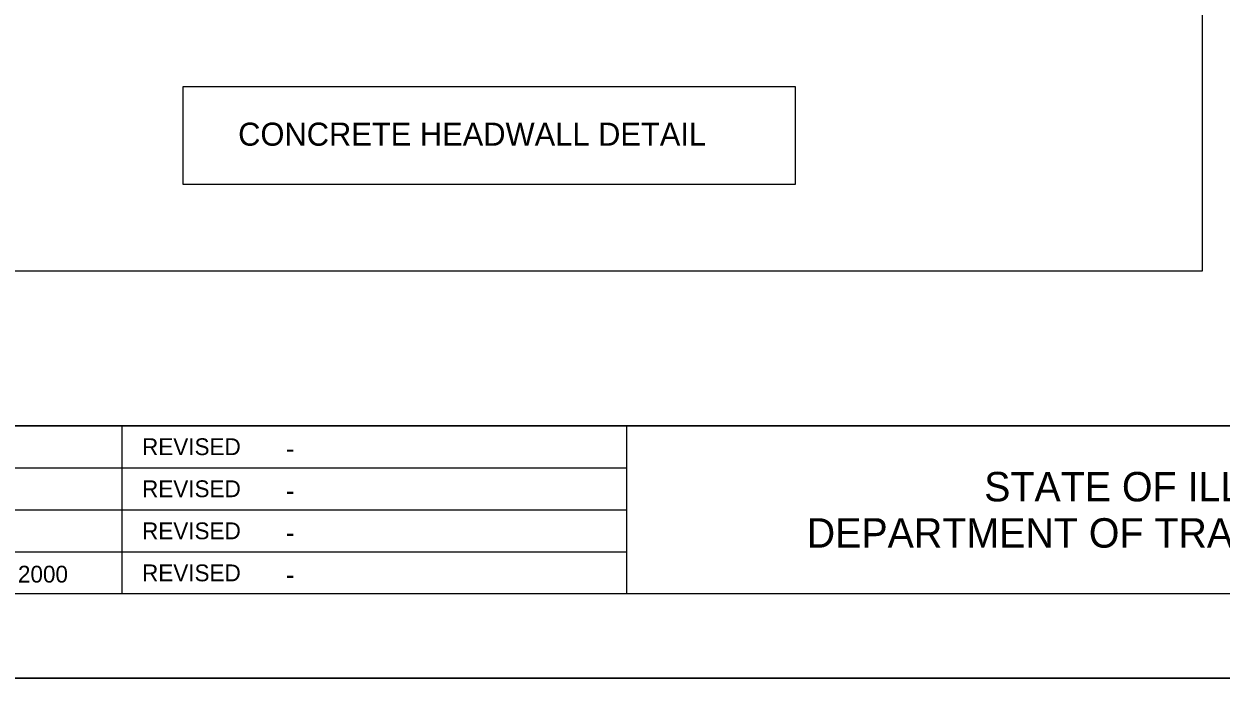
# Model space of a CAD drawing. Extents: x 81993 to 82736, y 61402 to 62018.
# Drawn here: x 82267.4 to 82409.8, y 61578.3 to 61656.1 of the extents above; entities that cross this region are included whole.
import ezdxf

# ---------------------------------------------------------------- set-up
doc = ezdxf.new("R2010")
doc.units = 0
for name, color, linetype in [('Design_EX_Roadway Notes', 7, 'Continuous'), ('Level 48', 7, 'Continuous'), ('Sheets_50 Reference Boundary', 7, 'Continuous'), ('Sheets_General Details', 7, 'Continuous'), ('Sheets_Printer Plotting Border', 7, 'Continuous')]:
    doc.layers.add(name, color=color, linetype=linetype)

msp = doc.modelspace()

# ---------------------------------------------------------------- linework, layer by layer
at = {"layer": 'Design_EX_Roadway Notes'}
msp.add_lwpolyline([(82286.35, 61636.96), (82286.35, 61648.62), (82359.13, 61648.62), (82359.13, 61636.96)], close=True, dxfattribs=at)
at = {"layer": 'Level 48'}
msp.add_lwpolyline([(82055.58, 62018.3), (82735.58, 62018.3), (82735.58, 61578.3), (82055.58, 61578.3)], close=True, dxfattribs=at)
at = {"layer": 'Sheets_50 Reference Boundary'}
msp.add_lwpolyline([(82095.58, 62008.29), (82725.58, 62008.29), (82725.58, 61608.3), (82095.58, 61608.3)], close=True, dxfattribs=at)
at = {"layer": 'Sheets_General Details'}
for p, q in [((82095.58, 61608.3), (82725.58, 61608.3)), ((82279.07, 61608.3), (82279.07, 61588.3)), ((82339.07, 61608.3), (82339.07, 61588.3)), ((82155.07, 61603.3), (82339.07, 61603.3)), ((82155.07, 61598.3), (82339.07, 61598.3)), ((82155.07, 61593.3), (82339.07, 61593.3)), ((82735.58, 61578.3), (82055.58, 61578.3))]:
    msp.add_line(p, q, dxfattribs=at)
for points in [[(82095.58, 62008.3), (82725.58, 62008.3), (82725.58, 61588.3), (82095.58, 61588.3)], [(82124.57, 61626.72), (82407.59, 61626.72), (82407.59, 61727.65), (82124.57, 61727.65)]]:
    msp.add_lwpolyline(points, close=True, dxfattribs=at)
at = {"layer": 'Sheets_Printer Plotting Border'}
msp.add_lwpolyline([(82055.58, 61578.3), (82735.58, 61578.3), (82735.58, 62018.3), (82055.58, 62018.3)], close=True, dxfattribs=at)

# ---------------------------------------------------------------- texts
at = {"layer": 'Design_EX_Roadway Notes'}
msp.add_text('CONCRETE HEADWALL DETAIL', height=2.7432, dxfattribs=at).set_placement((82292.9, 61641.58))
at = {"layer": 'Sheets_General Details'}
for s, height, p in [('REVISED', 2, (82281.47, 61604.8)), ('-', 2.4, (82298.55, 61604.4)), ('REVISED', 2, (82281.47, 61599.8)), ('STATE OF ILLINOIS', 3.5, (82381.61, 61599.3)), ('-', 2.4, (82298.55, 61599.4)), ('REVISED', 2, (82281.47, 61594.8)), ('DEPARTMENT OF TRANSPORTATION', 3.5, (82360.51, 61593.8)), ('-', 2.4, (82298.55, 61594.4)), ('REVISED', 2, (82281.47, 61589.8)), ('FEBRUARY 15, 2000', 1.9995, (82246.95, 61589.65)), ('-', 2.4, (82298.55, 61589.4))]:
    msp.add_text(s, height=height, dxfattribs=at).set_placement(p)

doc.saveas('drawing.dxf')
